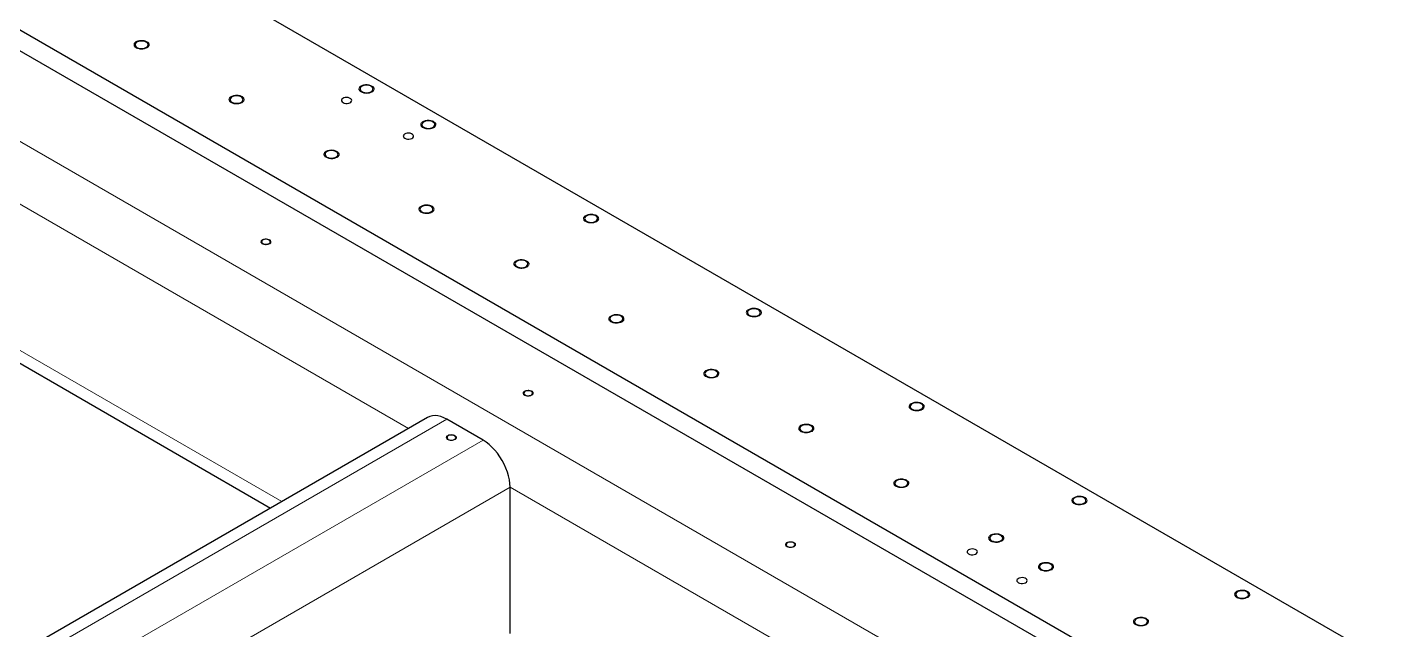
# Model space of a CAD drawing. Header units: millimetres. Extents: x 30 to 8380, y 30 to 5898.
# Drawn here: x 1466 to 2001, y 5041 to 5277 of the extents above; entities that cross this region are included whole.
import ezdxf

# ---------------------------------------------------------------- set-up
doc = ezdxf.new("R2010")
doc.units = ezdxf.units.MM
doc.header["$LTSCALE"] = 10

msp = doc.modelspace()

# ---------------------------------------------------------------- linework, layer by layer
at = {"color": 7, "linetype": 'Continuous', "lineweight": 25}
for p, q in [((2398.2003558, 4797.3803766), (785.9968947, 5728.085624)), ((732.9638861, 5697.4703198), (2345.1673472, 4766.7650724)), ((732.9638861, 5689.3049117), (2345.1673472, 4758.5996642)), ((1346.4867612, 5212.885934), (1561.3810349, 5088.8301105)), ((1622.7830009, 5124.276711), (1389.4377631, 4989.5693725)), ((1644.4245271, 5115.3700091), (1630.2823914, 5123.5340902)), ((1655.0311288, 5039.8409793), (1655.0311288, 5096.9988361))]:
    msp.add_line(p, q, dxfattribs=at)
at = {"color": 8, "linetype": 'Continuous', "lineweight": 18}
for p, q in [((695.1336733, 5675.6300758), (2314.4082022, 4740.8427878)), ((1347.439679, 5274.5676004), (1615.2811723, 5119.9459975)), ((1347.439679, 5217.4097436), (1565.7756522, 5091.3670691)), ((1396.9371536, 4988.8267518), (1630.2823914, 5123.5340902)), ((1411.0792893, 4980.6626707), (1644.4245271, 5115.3700091)), ((1426.0805084, 4964.8284563), (1655.0311288, 5096.9988361)), ((1655.0311288, 5096.9988361), (1922.8726221, 4942.3772332))]:
    msp.add_line(p, q, dxfattribs=at)
at = {"color": 7, "linetype": 'Continuous', "lineweight": 25, "flags": 128}
for points in [[(1509.1549998, 5268.9377019), (1509.708341, 5268.6954651), (1510.3543728, 5268.5483942), (1511.0451819, 5268.5073968), (1511.7295342, 5268.5755134), (1512.3566744, 5268.7476922), (1512.8800903, 5269.0111635), (1513.2609627, 5269.3463867), (1513.4710439, 5269.7285), (1513.4947532, 5270.1291637), (1513.3303321, 5270.5186624), (1512.9899751, 5270.8681088), (1512.4989249, 5271.1515861), (1511.8936004, 5271.34807), (1511.2188957, 5271.4429882), (1510.5248506, 5271.4293011), (1509.8629393, 5271.3080238), (1509.2822527, 5271.0881509), (1508.8258577, 5270.7859893), (1508.5276029, 5270.423949), (1508.4096087, 5270.0288809), (1508.480626, 5269.6300852), (1508.7353879, 5269.257139), (1509.1549998, 5268.9377019)], [(1546.2781058, 5247.506989), (1546.8314471, 5247.2647522), (1547.4774788, 5247.1176813), (1548.1682879, 5247.0766839), (1548.8526402, 5247.1448005), (1549.4797804, 5247.3169793), (1550.0031963, 5247.5804505), (1550.3840687, 5247.9156738), (1550.5941499, 5248.297787), (1550.6178592, 5248.6984507), (1550.4534381, 5249.0879495), (1550.1130811, 5249.4373959), (1549.6220309, 5249.7208731), (1549.0167064, 5249.917357), (1548.3420017, 5250.0122753), (1547.6479566, 5249.9985882), (1546.9860453, 5249.8773109), (1546.4053587, 5249.657438), (1545.9489637, 5249.3552764), (1545.650709, 5248.9932361), (1545.5327147, 5248.5981679), (1545.603732, 5248.1993723), (1545.8584939, 5247.8264261), (1546.2781058, 5247.506989)], [(1589.6944622, 5247.3845278), (1590.1741385, 5247.180158), (1590.7368525, 5247.0664888), (1591.3326047, 5247.0536202), (1591.9084598, 5247.1426956), (1592.4132506, 5247.3258004), (1592.8021241, 5247.5866647), (1593.0405274, 5247.9021098), (1593.1072772, 5248.2441069), (1592.9964424, 5248.582268), (1592.7178713, 5248.8865461), (1592.2963161, 5249.1299047), (1591.7692339, 5249.2907204), (1591.1834581, 5249.3547039), (1590.5910377, 5249.3161701), (1590.0446116, 5249.1785429), (1589.5927323, 5248.9540509), (1589.2755512, 5248.6626414), (1589.1212513, 5248.3302073), (1589.1435428, 5247.9862869), (1589.340445, 5247.661439), (1589.6944622, 5247.3845278)], [(1597.0837281, 5251.6502602), (1597.6370693, 5251.4080234), (1598.2831011, 5251.2609525), (1598.9739102, 5251.219955), (1599.6582624, 5251.2880717), (1600.2854026, 5251.4602505), (1600.8088186, 5251.7237217), (1601.1896909, 5252.058945), (1601.3997721, 5252.4410582), (1601.4234814, 5252.8417219), (1601.2590604, 5253.2312206), (1600.9187034, 5253.580667), (1600.4276531, 5253.8641443), (1599.8223286, 5254.0606282), (1599.1476239, 5254.1555465), (1598.4535789, 5254.1418594), (1597.7916676, 5254.0205821), (1597.210981, 5253.8007091), (1596.7545859, 5253.4985476), (1596.4563312, 5253.1365072), (1596.3383369, 5252.7414391), (1596.4093543, 5252.3426435), (1596.6641161, 5251.9696973), (1597.0837281, 5251.6502602)], [(1621.2314246, 5237.7100917), (1621.7847659, 5237.4678549), (1622.4307976, 5237.320784), (1623.1216068, 5237.2797865), (1623.805959, 5237.3479032), (1624.4330992, 5237.520082), (1624.9565151, 5237.7835532), (1625.3373875, 5238.1187764), (1625.5474687, 5238.5008897), (1625.571178, 5238.9015534), (1625.406757, 5239.2910521), (1625.0664, 5239.6404985), (1624.5753497, 5239.9239758), (1623.9700252, 5240.1204597), (1623.2953205, 5240.2153779), (1622.6012754, 5240.2016909), (1621.9393641, 5240.0804136), (1621.3586775, 5239.8605406), (1620.9022825, 5239.558379), (1620.6040278, 5239.1963387), (1620.4860335, 5238.8012706), (1620.5570508, 5238.402475), (1620.8118127, 5238.0295288), (1621.2314246, 5237.7100917)], [(1613.8421588, 5233.4443593), (1614.3218351, 5233.2399895), (1614.8845491, 5233.1263203), (1615.4803013, 5233.1134517), (1616.0561564, 5233.2025271), (1616.5609472, 5233.3856319), (1616.9498207, 5233.6464962), (1617.188224, 5233.9619413), (1617.2549737, 5234.3039383), (1617.144139, 5234.6420995), (1616.8655679, 5234.9463776), (1616.4440127, 5235.1897362), (1615.9169305, 5235.3505519), (1615.3311547, 5235.4145354), (1614.7387342, 5235.3760016), (1614.1923082, 5235.2383743), (1613.7404289, 5235.0138824), (1613.4232478, 5234.7224729), (1613.2689479, 5234.3900388), (1613.2912394, 5234.0461184), (1613.4881415, 5233.7212705), (1613.8421588, 5233.4443593)], [(1583.4012118, 5226.0762761), (1583.9545531, 5225.8340393), (1584.6005849, 5225.6869684), (1585.291394, 5225.6459709), (1585.9757462, 5225.7140876), (1586.6028864, 5225.8862664), (1587.1263023, 5226.1497376), (1587.5071747, 5226.4849609), (1587.7172559, 5226.8670741), (1587.7409652, 5227.2677378), (1587.5765442, 5227.6572365), (1587.2361872, 5228.0066829), (1586.7451369, 5228.2901602), (1586.1398124, 5228.4866441), (1585.4651077, 5228.5815624), (1584.7710626, 5228.5678753), (1584.1091513, 5228.446598), (1583.5284647, 5228.226725), (1583.0720697, 5227.9245635), (1582.773815, 5227.5625231), (1582.6558207, 5227.167455), (1582.726838, 5226.7686594), (1582.9815999, 5226.3957132), (1583.4012118, 5226.0762761)], [(1620.5243178, 5204.6455631), (1621.0776591, 5204.4033263), (1621.7236909, 5204.2562554), (1622.4145, 5204.215258), (1623.0988522, 5204.2833746), (1623.7259924, 5204.4555534), (1624.2494084, 5204.7190247), (1624.6302807, 5205.0542479), (1624.8403619, 5205.4363612), (1624.8640712, 5205.8370249), (1624.6996502, 5206.2265236), (1624.3592932, 5206.57597), (1623.8682429, 5206.8594473), (1623.2629184, 5207.0559312), (1622.5882137, 5207.1508494), (1621.8941687, 5207.1371623), (1621.2322574, 5207.015885), (1620.6515708, 5206.7960121), (1620.1951757, 5206.4938505), (1619.896921, 5206.1318102), (1619.7789267, 5205.736742), (1619.8499441, 5205.3379464), (1620.1047059, 5204.9650002), (1620.5243178, 5204.6455631)], [(1684.8710349, 5200.9717266), (1685.4243762, 5200.7294898), (1686.070408, 5200.5824189), (1686.7612171, 5200.5414215), (1687.4455693, 5200.6095381), (1688.0727095, 5200.7817169), (1688.5961254, 5201.0451882), (1688.9769978, 5201.3804114), (1689.187079, 5201.7625247), (1689.2107883, 5202.1631884), (1689.0463673, 5202.5526871), (1688.7060103, 5202.9021335), (1688.21496, 5203.1856108), (1687.6096355, 5203.3820947), (1686.9349308, 5203.4770129), (1686.2408857, 5203.4633258), (1685.5789744, 5203.3420485), (1684.9982878, 5203.1221756), (1684.5418928, 5202.820014), (1684.2436381, 5202.4579737), (1684.1256438, 5202.0629055), (1684.1966611, 5201.6641099), (1684.451423, 5201.2911637), (1684.8710349, 5200.9717266)], [(1558.3696318, 5192.2348328), (1558.8250791, 5192.0471086), (1559.3614358, 5191.9549271), (1559.9205794, 5191.9682777), (1560.4419179, 5192.0857135), (1560.8689562, 5192.2945087), (1561.1554182, 5192.572037), (1561.2702611, 5192.8882239), (1561.20104, 5193.2088056), (1560.9552561, 5193.4990422), (1560.5595439, 5193.727482), (1560.0567849, 5193.86937), (1559.5014609, 5193.9093305), (1558.9537498, 5193.8430331), (1558.4730046, 5193.6776621), (1558.1113216, 5193.4311381), (1557.9078947, 5193.1301758), (1557.8847683, 5192.8073891), (1558.0444486, 5192.497757), (1558.3696318, 5192.2348328)], [(1657.6474239, 5183.2148502), (1658.2007651, 5182.9726134), (1658.8467969, 5182.8255425), (1659.537606, 5182.7845451), (1660.2219583, 5182.8526617), (1660.8490984, 5183.0248405), (1661.3725144, 5183.2883117), (1661.7533867, 5183.623535), (1661.9634679, 5184.0056482), (1661.9871772, 5184.4063119), (1661.8227562, 5184.7958106), (1661.4823992, 5185.1452571), (1660.9913489, 5185.4287343), (1660.3860244, 5185.6252182), (1659.7113197, 5185.7201365), (1659.0172747, 5185.7064494), (1658.3553634, 5185.5851721), (1657.7746768, 5185.3652992), (1657.3182817, 5185.0631376), (1657.020027, 5184.7010973), (1656.9020327, 5184.3060291), (1656.9730501, 5183.9072335), (1657.227812, 5183.5342873), (1657.6474239, 5183.2148502)], [(1694.7705299, 5161.7841373), (1695.3238711, 5161.5419005), (1695.9699029, 5161.3948296), (1696.660712, 5161.3538321), (1697.3450643, 5161.4219488), (1697.9722044, 5161.5941276), (1698.4956204, 5161.8575988), (1698.8764927, 5162.192822), (1699.0865739, 5162.5749353), (1699.1102832, 5162.975599), (1698.9458622, 5163.3650977), (1698.6055052, 5163.7145441), (1698.114455, 5163.9980214), (1697.5091304, 5164.1945053), (1696.8344257, 5164.2894235), (1696.1403807, 5164.2757365), (1695.4784694, 5164.1544592), (1694.8977828, 5163.9345862), (1694.4413877, 5163.6324246), (1694.143133, 5163.2703843), (1694.0251388, 5162.8753162), (1694.0961561, 5162.4765206), (1694.350918, 5162.1035744), (1694.7705299, 5161.7841373)], [(1748.5106452, 5164.2333616), (1749.0639865, 5163.9911248), (1749.7100183, 5163.8440539), (1750.4008274, 5163.8030565), (1751.0851796, 5163.8711731), (1751.7123198, 5164.0433519), (1752.2357357, 5164.3068231), (1752.6166081, 5164.6420464), (1752.8266893, 5165.0241596), (1752.8503986, 5165.4248233), (1752.6859776, 5165.814322), (1752.3456206, 5166.1637685), (1751.8545703, 5166.4472457), (1751.2492458, 5166.6437296), (1750.5745411, 5166.7386479), (1749.8804961, 5166.7249608), (1749.2185848, 5166.6036835), (1748.6378982, 5166.3838106), (1748.1815031, 5166.081649), (1747.8832484, 5165.7196087), (1747.7652541, 5165.3245405), (1747.8362715, 5164.9257449), (1748.0910333, 5164.5527987), (1748.5106452, 5164.2333616)], [(1731.8936359, 5140.3534243), (1732.4469771, 5140.1111875), (1733.0930089, 5139.9641166), (1733.783818, 5139.9231192), (1734.4681703, 5139.9912358), (1735.0953104, 5140.1634146), (1735.6187264, 5140.4268859), (1735.9995987, 5140.7621091), (1736.2096799, 5141.1442224), (1736.2333892, 5141.5448861), (1736.0689682, 5141.9343848), (1735.7286112, 5142.2838312), (1735.237561, 5142.5673085), (1734.6322364, 5142.7637924), (1733.9575318, 5142.8587106), (1733.2634867, 5142.8450235), (1732.6015754, 5142.7237462), (1732.0208888, 5142.5038733), (1731.5644938, 5142.2017117), (1731.266239, 5141.8396714), (1731.1482448, 5141.4446032), (1731.2192621, 5141.0458076), (1731.474024, 5140.6728614), (1731.8936359, 5140.3534243)], [(1660.9001151, 5133.0452447), (1661.3555624, 5132.8575205), (1661.8919191, 5132.765339), (1662.4510627, 5132.7786896), (1662.9724012, 5132.8961254), (1663.3994395, 5133.1049206), (1663.6859014, 5133.3824489), (1663.8007444, 5133.6986357), (1663.7315233, 5134.0192175), (1663.4857394, 5134.3094541), (1663.0900272, 5134.5378939), (1662.5872682, 5134.6797819), (1662.0319441, 5134.7197424), (1661.484233, 5134.653445), (1661.0034879, 5134.488074), (1660.6418049, 5134.24155), (1660.4383779, 5133.9405877), (1660.4152516, 5133.617801), (1660.5749319, 5133.3081689), (1660.9001151, 5133.0452447)], [(1812.1502555, 5127.4949966), (1812.7035968, 5127.2527598), (1813.3496286, 5127.1056889), (1814.0404377, 5127.0646914), (1814.7247899, 5127.1328081), (1815.3519301, 5127.3049869), (1815.8753461, 5127.5684581), (1816.2562184, 5127.9036813), (1816.4662996, 5128.2857946), (1816.4900089, 5128.6864583), (1816.3255879, 5129.075957), (1815.9852309, 5129.4254034), (1815.4941806, 5129.7088807), (1814.8888561, 5129.9053646), (1814.2141514, 5130.0002829), (1813.5201064, 5129.9865958), (1812.8581951, 5129.8653185), (1812.2775085, 5129.6454455), (1811.8211134, 5129.343284), (1811.5228587, 5128.9812436), (1811.4048644, 5128.5861755), (1811.4758818, 5128.1873799), (1811.7306436, 5127.8144337), (1812.1502555, 5127.4949966)], [(1630.2823914, 5123.5340902), (1629.0948288, 5124.142642), (1627.9222005, 5124.5895137), (1626.779253, 5124.8690857), (1625.6803594, 5124.9778423), (1624.6393391, 5124.9144158), (1623.6692834, 5124.6796037), (1622.7830009, 5124.276711)], [(1769.0167419, 5118.9227114), (1769.5700831, 5118.6804746), (1770.2161149, 5118.5334037), (1770.906924, 5118.4924063), (1771.5912763, 5118.5605229), (1772.2184165, 5118.7327017), (1772.7418324, 5118.9961729), (1773.1227048, 5119.3313962), (1773.332786, 5119.7135094), (1773.3564952, 5120.1141731), (1773.1920742, 5120.5036718), (1772.8517172, 5120.8531183), (1772.360667, 5121.1365955), (1771.7553424, 5121.3330794), (1771.0806378, 5121.4279977), (1770.3865927, 5121.4143106), (1769.7246814, 5121.2930333), (1769.1439948, 5121.0731604), (1768.6875998, 5120.7709988), (1768.389345, 5120.4089585), (1768.2713508, 5120.0138903), (1768.3423681, 5119.6150947), (1768.59713, 5119.2421485), (1769.0167419, 5118.9227114)], [(1630.8480769, 5115.6965724), (1631.3035242, 5115.5088481), (1631.8398809, 5115.4166666), (1632.3990245, 5115.4300172), (1632.920363, 5115.5474531), (1633.3474013, 5115.7562482), (1633.6338632, 5116.0337765), (1633.7487062, 5116.3499634), (1633.6794851, 5116.6705451), (1633.4337012, 5116.9607817), (1633.037989, 5117.1892215), (1632.53523, 5117.3311095), (1631.9799059, 5117.37107), (1631.4321948, 5117.3047726), (1630.9514497, 5117.1394016), (1630.5897667, 5116.8928777), (1630.3863397, 5116.5919153), (1630.3632134, 5116.2691286), (1630.5228937, 5115.9594965), (1630.8480769, 5115.6965724)], [(1655.0311288, 5096.9988361), (1654.9644367, 5098.4086901), (1654.7651991, 5099.8778154), (1654.4359216, 5101.3877369), (1653.980745, 5102.9194664), (1653.4053934, 5104.4537417), (1652.7171022, 5105.9712682), (1651.9245271, 5107.4529623), (1651.0376351, 5108.8801906), (1650.0675794, 5110.2350051), (1649.0265591, 5111.5003682), (1647.9276655, 5112.6603671), (1646.784718, 5113.7004141), (1645.6120897, 5114.6074302), (1644.4245271, 5115.3700091)], [(1806.1398479, 5097.4919985), (1806.6931891, 5097.2497617), (1807.3392209, 5097.1026908), (1808.03003, 5097.0616933), (1808.7143823, 5097.12981), (1809.3415225, 5097.3019888), (1809.8649384, 5097.56546), (1810.2458108, 5097.9006832), (1810.455892, 5098.2827965), (1810.4796013, 5098.6834602), (1810.3151802, 5099.0729589), (1809.9748232, 5099.4224053), (1809.483773, 5099.7058826), (1808.8784485, 5099.9023665), (1808.2037438, 5099.9972847), (1807.5096987, 5099.9835977), (1806.8477874, 5099.8623204), (1806.2671008, 5099.6424474), (1805.8107058, 5099.3402858), (1805.512451, 5098.9782455), (1805.3944568, 5098.5831774), (1805.4654741, 5098.1843818), (1805.720236, 5097.8114356), (1806.1398479, 5097.4919985)], [(1875.7898659, 5090.7566315), (1876.3432071, 5090.5143947), (1876.9892389, 5090.3673238), (1877.680048, 5090.3263264), (1878.3644003, 5090.394443), (1878.9915404, 5090.5666218), (1879.5149564, 5090.8300931), (1879.8958287, 5091.1653163), (1880.1059099, 5091.5474296), (1880.1296192, 5091.9480933), (1879.9651982, 5092.337592), (1879.6248412, 5092.6870384), (1879.1337909, 5092.9705157), (1878.5284664, 5093.1669996), (1877.8537617, 5093.2619178), (1877.1597167, 5093.2482307), (1876.4978054, 5093.1269534), (1875.9171188, 5092.9070805), (1875.4607237, 5092.6049189), (1875.162469, 5092.2428786), (1875.0444747, 5091.8478104), (1875.1154921, 5091.4490148), (1875.3702539, 5091.0760686), (1875.7898659, 5090.7566315)], [(1843.2629539, 5076.0612855), (1843.8162952, 5075.8190487), (1844.4623269, 5075.6719778), (1845.153136, 5075.6309804), (1845.8374883, 5075.699097), (1846.4646285, 5075.8712758), (1846.9880444, 5076.1347471), (1847.3689168, 5076.4699703), (1847.578998, 5076.8520836), (1847.6027073, 5077.2527472), (1847.4382862, 5077.642246), (1847.0979292, 5077.9916924), (1846.606879, 5078.2751697), (1846.0015545, 5078.4716536), (1845.3268498, 5078.5665718), (1844.6328047, 5078.5528847), (1843.9708934, 5078.4316074), (1843.3902068, 5078.2117345), (1842.9338118, 5077.9095729), (1842.6355571, 5077.5475326), (1842.5175628, 5077.1524644), (1842.5885801, 5076.7536688), (1842.843342, 5076.3807226), (1843.2629539, 5076.0612855)], [(1763.4305983, 5073.8556566), (1763.8860457, 5073.6679324), (1764.4224024, 5073.5757509), (1764.9815459, 5073.5891015), (1765.5028844, 5073.7065373), (1765.9299228, 5073.9153325), (1766.2163847, 5074.1928608), (1766.3312276, 5074.5090476), (1766.2620066, 5074.8296294), (1766.0162227, 5075.119866), (1765.6205104, 5075.3483058), (1765.1177514, 5075.4901938), (1764.5624274, 5075.5301543), (1764.0147163, 5075.4638569), (1763.5339711, 5075.2984859), (1763.1722881, 5075.0519619), (1762.9688612, 5074.7509996), (1762.9457349, 5074.4282129), (1763.1054152, 5074.1185808), (1763.4305983, 5073.8556566)], [(1834.2826978, 5070.877094), (1834.7623741, 5070.6727242), (1835.3250881, 5070.559055), (1835.9208403, 5070.5461864), (1836.4966954, 5070.6352619), (1837.0014862, 5070.8183666), (1837.3903598, 5071.079231), (1837.628763, 5071.394676), (1837.6955128, 5071.7366731), (1837.584678, 5072.0748342), (1837.3061069, 5072.3791123), (1836.8845517, 5072.6224709), (1836.3574695, 5072.7832866), (1835.7716938, 5072.8472702), (1835.1792733, 5072.8087363), (1834.6328472, 5072.6711091), (1834.1809679, 5072.4466171), (1833.8637869, 5072.1552076), (1833.7094869, 5071.8227736), (1833.7317784, 5071.4788532), (1833.9286806, 5071.1540053), (1834.2826978, 5070.877094)], [(1862.7083904, 5064.835674), (1863.2617316, 5064.5934372), (1863.9077634, 5064.4463663), (1864.5985725, 5064.4053689), (1865.2829248, 5064.4734855), (1865.910065, 5064.6456643), (1866.4334809, 5064.9091355), (1866.8143533, 5065.2443588), (1867.0244345, 5065.626472), (1867.0481438, 5066.0271357), (1866.8837227, 5066.4166344), (1866.5433657, 5066.7660808), (1866.0523155, 5067.0495581), (1865.446991, 5067.246042), (1864.7722863, 5067.3409603), (1864.0782412, 5067.3272732), (1863.4163299, 5067.2059959), (1862.8356433, 5066.986123), (1862.3792483, 5066.6839614), (1862.0809935, 5066.3219211), (1861.9629993, 5065.9268529), (1862.0340166, 5065.5280573), (1862.2887785, 5065.1551111), (1862.7083904, 5064.835674)], [(1853.7281343, 5059.6514825), (1854.2078106, 5059.4471127), (1854.7705246, 5059.3334435), (1855.3662768, 5059.3205749), (1855.9421319, 5059.4096503), (1856.4469227, 5059.5927551), (1856.8357962, 5059.8536194), (1857.0741995, 5060.1690645), (1857.1409493, 5060.5110615), (1857.0301145, 5060.8492227), (1856.7515434, 5061.1535008), (1856.3299882, 5061.3968594), (1855.802906, 5061.5576751), (1855.2171302, 5061.6216586), (1854.6247098, 5061.5831248), (1854.0782837, 5061.4454975), (1853.6264044, 5061.2210056), (1853.3092233, 5060.9295961), (1853.1549234, 5060.597162), (1853.1772149, 5060.2532416), (1853.3741171, 5059.9283937), (1853.7281343, 5059.6514825)], [(1939.4294762, 5054.0182665), (1939.9828174, 5053.7760297), (1940.6288492, 5053.6289588), (1941.3196583, 5053.5879614), (1942.0040106, 5053.656078), (1942.6311507, 5053.8282568), (1943.1545667, 5054.091728), (1943.535439, 5054.4269513), (1943.7455202, 5054.8090645), (1943.7692295, 5055.2097282), (1943.6048085, 5055.5992269), (1943.2644515, 5055.9486734), (1942.7734012, 5056.2321506), (1942.1680767, 5056.4286345), (1941.493372, 5056.5235528), (1940.799327, 5056.5098657), (1940.1374157, 5056.3885884), (1939.5567291, 5056.1687155), (1939.100334, 5055.8665539), (1938.8020793, 5055.5045136), (1938.684085, 5055.1094454), (1938.7551024, 5054.7106498), (1939.0098643, 5054.3377036), (1939.4294762, 5054.0182665)], [(1899.8314964, 5043.4049611), (1900.3848377, 5043.1627243), (1901.0308694, 5043.0156534), (1901.7216785, 5042.9746559), (1902.4060308, 5043.0427726), (1903.033171, 5043.2149513), (1903.5565869, 5043.4784226), (1903.9374593, 5043.8136458), (1904.1475405, 5044.1957591), (1904.1712498, 5044.5964228), (1904.0068287, 5044.9859215), (1903.6664717, 5045.3353679), (1903.1754215, 5045.6188452), (1902.570097, 5045.8153291), (1901.8953923, 5045.9102473), (1901.2013472, 5045.8965603), (1900.5394359, 5045.775283), (1899.9587493, 5045.55541), (1899.5023543, 5045.2532484), (1899.2040996, 5044.8912081), (1899.0861053, 5044.49614), (1899.1571226, 5044.0973444), (1899.4118845, 5043.7243981), (1899.8314964, 5043.4049611)]]:
    msp.add_lwpolyline(points, dxfattribs=at)
at = {"color": 7, "linetype": 'Continuous', "lineweight": 18}
for points, knots in [([(1513.0794048, 5268.7540101), (1512.4852463, 5268.4879349), (1511.7950954, 5268.315525), (1511.0523544, 5268.2476137), (1510.3036924, 5268.288468), (1509.5961506, 5268.4355209), (1508.9741865, 5268.6795326), (1508.4768804, 5269.0051708), (1508.1354798, 5269.3919746), (1507.9714362, 5269.8156396), (1507.9950571, 5270.2495454), (1508.2048582, 5270.6664281), (1508.5876571, 5271.0400934), (1509.1194009, 5271.3470626), (1509.7666784, 5271.5680477), (1510.4888187, 5271.6891633), (1511.240447, 5271.7027994), (1511.9743359, 5271.608099), (1512.6443722, 5271.4110126), (1513.2084553, 5271.1239239), (1513.6311417, 5270.7648717), (1513.8858724, 5270.3564165), (1513.9566418, 5269.9242231), (1513.8390032, 5269.4954479), (1513.5403482, 5269.0970322), (1513.0794424, 5268.7540101), (1513.2441922, 5268.8640833), (1513.0794424, 5268.7540101)], [0, 0, 0, 0, 0.0399984823, 0.0799985455, 0.1199986088, 0.159998672, 0.1999987353, 0.2399987985, 0.2799988617, 0.319998925, 0.3599989882, 0.3999990514, 0.4399991147, 0.4799991779, 0.5199992412, 0.5599993044, 0.5999993676, 0.6399994309, 0.6799994941, 0.7199995573, 0.7599996206, 0.7999996838, 0.8399997471, 0.8799998103, 0.9199998735, 0.9599999368, 1, 1, 1, 1]), ([(1550.2023697, 5247.3232972), (1549.6083524, 5247.057222), (1548.9182014, 5246.8848121), (1548.1754604, 5246.8169008), (1547.4267984, 5246.8577551), (1546.7192566, 5247.004808), (1546.0972925, 5247.2488196), (1545.5999864, 5247.5744579), (1545.2585858, 5247.9612616), (1545.0945422, 5248.3849266), (1545.1181631, 5248.8188324), (1545.3279642, 5249.2357151), (1545.7107631, 5249.6093805), (1546.242507, 5249.9163497), (1546.8897844, 5250.1373348), (1547.6119247, 5250.2584504), (1548.3635531, 5250.2720864), (1549.0974419, 5250.1773861), (1549.7674782, 5249.9802997), (1550.3315613, 5249.693211), (1550.7542477, 5249.3341588), (1551.0089784, 5248.9257036), (1551.0797478, 5248.4935102), (1550.9621092, 5248.0647349), (1550.6634542, 5247.6663193), (1550.2025485, 5247.3232972), (1550.3672982, 5247.4333703), (1550.2025485, 5247.3232972)], [0, 0, 0, 0, 0.0399927873, 0.0799930879, 0.1199933884, 0.1599936889, 0.1999939894, 0.23999429, 0.2799945905, 0.319994891, 0.3599951916, 0.3999954921, 0.4399957926, 0.4799960931, 0.5199963937, 0.5599966942, 0.5999969947, 0.6399972953, 0.6799975958, 0.7199978963, 0.7599981968, 0.7999984974, 0.8399987979, 0.8799990984, 0.9199993989, 0.9599996995, 1, 1, 1, 1]), ([(1601.0069847, 5251.4665683), (1600.4139746, 5251.2004931), (1599.7238237, 5251.0280833), (1598.9810826, 5250.9601719), (1598.2324206, 5251.0010263), (1597.5248788, 5251.1480792), (1596.9029147, 5251.3920908), (1596.4056086, 5251.717729), (1596.064208, 5252.1045328), (1595.9001644, 5252.5281978), (1595.9237853, 5252.9621036), (1596.1335865, 5253.3789863), (1596.5163853, 5253.7526516), (1597.0481292, 5254.0596209), (1597.6954067, 5254.2806059), (1598.4175469, 5254.4017215), (1599.1691753, 5254.4153576), (1599.9030641, 5254.3206572), (1600.5731005, 5254.1235709), (1601.1371836, 5253.8364822), (1601.5598699, 5253.4774299), (1601.8146006, 5253.0689748), (1601.88537, 5252.6367814), (1601.7677314, 5252.2080061), (1601.4690764, 5251.8095905), (1601.0081707, 5251.4665683), (1601.1729204, 5251.5766415), (1601.0081707, 5251.4665683)], [0, 0, 0, 0, 0.0399521634, 0.0799541566, 0.1199561498, 0.159958143, 0.1999601361, 0.2399621293, 0.2799641225, 0.3199661157, 0.3599681089, 0.3999701021, 0.4399720953, 0.4799740885, 0.5199760817, 0.5599780749, 0.5999800681, 0.6399820613, 0.6799840545, 0.7199860477, 0.7599880408, 0.799990034, 0.8399920272, 0.8799940204, 0.9199960136, 0.9599980068, 1, 1, 1, 1]), ([(1625.1552105, 5237.5263998), (1624.5616712, 5237.2603246), (1623.8715202, 5237.0879148), (1623.1287792, 5237.0200034), (1622.3801172, 5237.0608577), (1621.6725754, 5237.2079107), (1621.0506113, 5237.4519223), (1620.5533052, 5237.7775605), (1620.2119046, 5238.1643643), (1620.047861, 5238.5880293), (1620.0714819, 5239.0219351), (1620.281283, 5239.4388178), (1620.6640819, 5239.8124831), (1621.1958258, 5240.1194523), (1621.8431032, 5240.3404374), (1622.5652435, 5240.461553), (1623.3168719, 5240.4751891), (1624.0507607, 5240.3804887), (1624.7207971, 5240.1834024), (1625.2848801, 5239.8963136), (1625.7075665, 5239.5372614), (1625.9622972, 5239.1288062), (1626.0330666, 5238.6966129), (1625.915428, 5238.2678376), (1625.616773, 5237.8694219), (1625.1558673, 5237.5263998), (1625.320617, 5237.636473), (1625.1558673, 5237.5263998)], [0, 0, 0, 0, 0.0399735052, 0.0799746092, 0.1199757131, 0.1599768171, 0.199977921, 0.239979025, 0.2799801289, 0.3199812329, 0.3599823368, 0.3999834408, 0.4399845447, 0.4799856487, 0.5199867526, 0.5599878566, 0.5999889605, 0.6399900645, 0.6799911684, 0.7199922724, 0.7599933763, 0.7999944803, 0.8399955842, 0.8799966882, 0.9199977921, 0.9599988961, 1, 1, 1, 1]), ([(1587.3253345, 5225.8925842), (1586.7314584, 5225.626509), (1586.0413074, 5225.4540992), (1585.2985664, 5225.3861878), (1584.5499044, 5225.4270421), (1583.8423626, 5225.5740951), (1583.2203985, 5225.8181067), (1582.7230924, 5226.1437449), (1582.3816918, 5226.5305487), (1582.2176482, 5226.9542137), (1582.2412691, 5227.3881195), (1582.4510703, 5227.8050022), (1582.8338691, 5228.1786675), (1583.365613, 5228.4856368), (1584.0128905, 5228.7066218), (1584.7350307, 5228.8277374), (1585.4866591, 5228.8413735), (1586.2205479, 5228.7466731), (1586.8905843, 5228.5495868), (1587.4546673, 5228.2624981), (1587.8773537, 5227.9034458), (1588.1320844, 5227.4949907), (1588.2028538, 5227.0627973), (1588.0852152, 5226.634022), (1587.7865602, 5226.2356064), (1587.3256545, 5225.8925842), (1587.4904042, 5226.0026574), (1587.3256545, 5225.8925842)], [0, 0, 0, 0, 0.0399870928, 0.0799876306, 0.1199881684, 0.1599887062, 0.199989244, 0.2399897818, 0.2799903196, 0.3199908574, 0.3599913952, 0.399991933, 0.4399924708, 0.4799930086, 0.5199935464, 0.5599940842, 0.599994622, 0.6399951598, 0.6799956976, 0.7199962354, 0.7599967732, 0.799997311, 0.8399978488, 0.8799983866, 0.9199989244, 0.9599994622, 1, 1, 1, 1]), ([(1624.4482994, 5204.4618713), (1623.8545644, 5204.1957961), (1623.1644135, 5204.0233862), (1622.4216724, 5203.9554749), (1621.6730104, 5203.9963292), (1620.9654686, 5204.1433821), (1620.3435045, 5204.3873938), (1619.8461984, 5204.713032), (1619.5047978, 5205.0998358), (1619.3407542, 5205.5235008), (1619.3643751, 5205.9574066), (1619.5741763, 5206.3742893), (1619.9569751, 5206.7479546), (1620.488719, 5207.0549238), (1621.1359965, 5207.2759089), (1621.8581367, 5207.3970245), (1622.6097651, 5207.4106605), (1623.3436539, 5207.3159602), (1624.0136903, 5207.1188738), (1624.5777733, 5206.8317851), (1625.0004597, 5206.4727329), (1625.2551904, 5206.0642777), (1625.3259598, 5205.6320843), (1625.2083212, 5205.2033091), (1624.9096662, 5204.8048934), (1624.4487605, 5204.4618713), (1624.6135102, 5204.5719445), (1624.4487605, 5204.4618713)], [0, 0, 0, 0, 0.0399813987, 0.0799821738, 0.1199829488, 0.1599837239, 0.1999844989, 0.239985274, 0.279986049, 0.3199868241, 0.3599875992, 0.3999883742, 0.4399891493, 0.4799899243, 0.5199906994, 0.5599914744, 0.5999922495, 0.6399930245, 0.6799937996, 0.7199945746, 0.7599953497, 0.7999961247, 0.8399968998, 0.8799976748, 0.9199984499, 0.9599992249, 1, 1, 1, 1]), ([(1688.7950897, 5200.7880348), (1688.2012815, 5200.5219596), (1687.5111305, 5200.3495497), (1686.7683895, 5200.2816384), (1686.0197275, 5200.3224927), (1685.3121857, 5200.4695456), (1684.6902216, 5200.7135573), (1684.1929155, 5201.0391955), (1683.8515149, 5201.4259993), (1683.6874713, 5201.8496643), (1683.7110922, 5202.2835701), (1683.9208934, 5202.7004528), (1684.3036922, 5203.0741181), (1684.8354361, 5203.3810873), (1685.4827136, 5203.6020724), (1686.2048538, 5203.723188), (1686.9564822, 5203.736824), (1687.690371, 5203.6421237), (1688.3604074, 5203.4450373), (1688.9244904, 5203.1579486), (1689.3471768, 5202.7988964), (1689.6019075, 5202.3904412), (1689.6726769, 5201.9582478), (1689.5550383, 5201.5294726), (1689.2563833, 5201.1310569), (1688.7954776, 5200.7880348), (1688.9602273, 5200.898108), (1688.7954776, 5200.7880348)], [0, 0, 0, 0, 0.0399843526, 0.0799850046, 0.1199856565, 0.1599863085, 0.1999869605, 0.2399876125, 0.2799882644, 0.3199889164, 0.3599895684, 0.3999902204, 0.4399908723, 0.4799915243, 0.5199921763, 0.5599928283, 0.5999934802, 0.6399941322, 0.6799947842, 0.7199954362, 0.7599960881, 0.7999967401, 0.8399973921, 0.8799980441, 0.919998696, 0.959999348, 1, 1, 1, 1]), ([(1560.9848499, 5192.1123716), (1560.5062506, 5191.9080018), (1559.9435365, 5191.7943326), (1559.3477844, 5191.781464), (1558.7719293, 5191.8705395), (1558.2671385, 5192.0536442), (1557.8782649, 5192.3145086), (1557.6398617, 5192.6299536), (1557.5731119, 5192.9719507), (1557.6839466, 5193.3101118), (1557.9625177, 5193.6143899), (1558.3840729, 5193.8577486), (1558.9111552, 5194.0185642), (1559.4969309, 5194.0825478), (1560.0893514, 5194.044014), (1560.6357775, 5193.9063867), (1561.0876568, 5193.6818947), (1561.4048378, 5193.3904852), (1561.5591377, 5193.0580512), (1561.5368463, 5192.7141308), (1561.3399441, 5192.3892829), (1560.9859269, 5192.1123716), (1561.1146911, 5192.2008761), (1560.9859269, 5192.1123716)], [0, 0, 0, 0, 0.0475531529, 0.0951754952, 0.1427978376, 0.1904201799, 0.2380425223, 0.2856648647, 0.333287207, 0.3809095494, 0.4285318917, 0.4761542341, 0.5237765764, 0.5713989188, 0.6190212611, 0.6666436035, 0.7142659459, 0.7618882882, 0.8095106306, 0.8571329729, 0.9047553153, 0.9523776576, 1, 1, 1, 1]), ([(1661.5712643, 5183.0311584), (1660.9776704, 5182.7650832), (1660.2875195, 5182.5926733), (1659.5447784, 5182.524762), (1658.7961164, 5182.5656163), (1658.0885747, 5182.7126692), (1657.4666106, 5182.9566808), (1656.9693044, 5183.2823191), (1656.6279038, 5183.6691228), (1656.4638603, 5184.0927878), (1656.4874811, 5184.5266936), (1656.6972823, 5184.9435763), (1657.0800811, 5185.3172417), (1657.611825, 5185.6242109), (1658.2591025, 5185.8451959), (1658.9812428, 5185.9663116), (1659.7328711, 5185.9799476), (1660.4667599, 5185.8852473), (1661.1367963, 5185.6881609), (1661.7008794, 5185.4010722), (1662.1235657, 5185.04202), (1662.3782964, 5184.6335648), (1662.4490658, 5184.2013714), (1662.3314272, 5183.7725961), (1662.0327722, 5183.3741805), (1661.5718665, 5183.0311584), (1661.7366162, 5183.1412315), (1661.5718665, 5183.0311584)], [0, 0, 0, 0, 0.0399757051, 0.0799767174, 0.1199777297, 0.1599787419, 0.1999797542, 0.2399807665, 0.2799817788, 0.3199827911, 0.3599838034, 0.3999848157, 0.439985828, 0.4799868403, 0.5199878525, 0.5599888648, 0.5999898771, 0.6399908894, 0.6799919017, 0.719992914, 0.7599939263, 0.7999949386, 0.8399959508, 0.8799969631, 0.9199979754, 0.9599989877, 1, 1, 1, 1]), ([(1698.6942291, 5161.6004454), (1698.1007764, 5161.3343702), (1697.4106255, 5161.1619604), (1696.6678844, 5161.094049), (1695.9192224, 5161.1349033), (1695.2116807, 5161.2819563), (1694.5897166, 5161.5259679), (1694.0924104, 5161.8516061), (1693.7510099, 5162.2384099), (1693.5869663, 5162.6620749), (1693.6105871, 5163.0959807), (1693.8203883, 5163.5128634), (1694.2031871, 5163.8865287), (1694.734931, 5164.1934979), (1695.3822085, 5164.414483), (1696.1043488, 5164.5355986), (1696.8559771, 5164.5492347), (1697.5898659, 5164.4545343), (1698.2599023, 5164.257448), (1698.8239854, 5163.9703592), (1699.2466717, 5163.611307), (1699.5014024, 5163.2028518), (1699.5721718, 5162.7706585), (1699.4545332, 5162.3418832), (1699.1558782, 5161.9434675), (1698.6949725, 5161.6004454), (1698.8597222, 5161.7105186), (1698.6949725, 5161.6004454)], [0, 0, 0, 0, 0.0399700119, 0.0799712614, 0.1199725109, 0.1599737604, 0.1999750099, 0.2399762594, 0.2799775089, 0.3199787584, 0.3599800079, 0.3999812574, 0.4399825069, 0.4799837564, 0.5199850059, 0.5599862554, 0.599987505, 0.6399887545, 0.679990004, 0.7199912535, 0.759992503, 0.7999937525, 0.839995002, 0.8799962515, 0.919997501, 0.9599987505, 1, 1, 1, 1]), ([(1752.4349689, 5164.0496698), (1751.8408918, 5163.7835946), (1751.1507409, 5163.6111847), (1750.4079998, 5163.5432734), (1749.6593378, 5163.5841277), (1748.951796, 5163.7311806), (1748.3298319, 5163.9751922), (1747.8325258, 5164.3008305), (1747.4911252, 5164.6876342), (1747.3270816, 5165.1112992), (1747.3507025, 5165.545205), (1747.5605037, 5165.9620877), (1747.9433025, 5166.3357531), (1748.4750464, 5166.6427223), (1749.1223239, 5166.8637073), (1749.8444641, 5166.984823), (1750.5960925, 5166.998459), (1751.3299813, 5166.9037587), (1752.0000177, 5166.7066723), (1752.5641007, 5166.4195836), (1752.9867871, 5166.0605314), (1753.2415178, 5165.6520762), (1753.3122872, 5165.2198828), (1753.1946486, 5164.7911075), (1752.8959936, 5164.3926919), (1752.4350879, 5164.0496698), (1752.5998376, 5164.1597429), (1752.4350879, 5164.0496698)], [0, 0, 0, 0, 0.0399952016, 0.0799954015, 0.1199956014, 0.1599958014, 0.1999960013, 0.2399962012, 0.2799964012, 0.3199966011, 0.359996801, 0.399997001, 0.4399972009, 0.4799974008, 0.5199976008, 0.5599978007, 0.5999980006, 0.6399982006, 0.6799984005, 0.7199986005, 0.7599988004, 0.7999990003, 0.8399992003, 0.8799994002, 0.9199996001, 0.9599998001, 1, 1, 1, 1]), ([(1735.817194, 5140.1697325), (1735.2238824, 5139.9036573), (1734.5337315, 5139.7312474), (1733.7909905, 5139.6633361), (1733.0423285, 5139.7041904), (1732.3347867, 5139.8512433), (1731.7128226, 5140.095255), (1731.2155165, 5140.4208932), (1730.8741159, 5140.807697), (1730.7100723, 5141.231362), (1730.7336932, 5141.6652678), (1730.9434943, 5142.0821505), (1731.3262931, 5142.4558158), (1731.858037, 5142.762785), (1732.5053145, 5142.9837701), (1733.2274548, 5143.1048857), (1733.9790831, 5143.1185217), (1734.7129719, 5143.0238214), (1735.3830083, 5142.826735), (1735.9470914, 5142.5396463), (1736.3697777, 5142.1805941), (1736.6245085, 5141.7721389), (1736.6952779, 5141.3399455), (1736.5776392, 5140.9111703), (1736.2789843, 5140.5127546), (1735.8180785, 5140.1697325), (1735.9828283, 5140.2798057), (1735.8180785, 5140.1697325)], [0, 0, 0, 0, 0.0399643191, 0.0799658058, 0.1199672925, 0.1599687792, 0.1999702659, 0.2399717526, 0.2799732393, 0.319974726, 0.3599762127, 0.3999776995, 0.4399791862, 0.4799806729, 0.5199821596, 0.5599836463, 0.599985133, 0.6399866197, 0.6799881064, 0.7199895931, 0.7599910798, 0.7999925665, 0.8399940532, 0.8799955399, 0.9199970266, 0.9599985133, 1, 1, 1, 1]), ([(1663.5155678, 5132.9227835), (1663.0367338, 5132.7184137), (1662.4740198, 5132.6047445), (1661.8782676, 5132.5918759), (1661.3024125, 5132.6809514), (1660.7976218, 5132.8640561), (1660.4087482, 5133.1249205), (1660.1703449, 5133.4403655), (1660.1035952, 5133.7823626), (1660.2144299, 5134.1205237), (1660.493001, 5134.4248018), (1660.9145562, 5134.6681604), (1661.4416385, 5134.8289761), (1662.0274142, 5134.8929597), (1662.6198347, 5134.8544258), (1663.1662607, 5134.7167986), (1663.61814, 5134.4923066), (1663.9353211, 5134.2008971), (1664.089621, 5133.8684631), (1664.0673295, 5133.5245426), (1663.8704274, 5133.1996947), (1663.5164101, 5132.9227835), (1663.6451744, 5133.011288), (1663.5164101, 5132.9227835)], [0, 0, 0, 0, 0.0475675023, 0.0951891272, 0.142810752, 0.1904323769, 0.2380540018, 0.2856756267, 0.3332972516, 0.3809188765, 0.4285405014, 0.4761621263, 0.5237837511, 0.571405376, 0.6190270009, 0.6666486258, 0.7142702507, 0.7618918756, 0.8095135005, 0.8571351253, 0.9047567502, 0.9523783751, 1, 1, 1, 1]), ([(1816.0736561, 5127.3113047), (1815.4805021, 5127.0452295), (1814.7903512, 5126.8728197), (1814.0476101, 5126.8049083), (1813.2989481, 5126.8457626), (1812.5914063, 5126.9928156), (1811.9694422, 5127.2368272), (1811.4721361, 5127.5624654), (1811.1307355, 5127.9492692), (1810.9666919, 5128.3729342), (1810.9903128, 5128.80684), (1811.200114, 5129.2237227), (1811.5829128, 5129.597388), (1812.1146567, 5129.9043572), (1812.7619342, 5130.1253423), (1813.4840744, 5130.2464579), (1814.2357028, 5130.260094), (1814.9695916, 5130.1653936), (1815.639628, 5129.9683073), (1816.203711, 5129.6812186), (1816.6263974, 5129.3221663), (1816.8811281, 5128.9137111), (1816.9518975, 5128.4815178), (1816.8342589, 5128.0527425), (1816.5356039, 5127.6543268), (1816.0746982, 5127.3113047), (1816.2394479, 5127.4213779), (1816.0746982, 5127.3113047)], [0, 0, 0, 0, 0.0399579649, 0.0799597164, 0.1199614678, 0.1599632193, 0.1999649707, 0.2399667222, 0.2799684737, 0.3199702251, 0.3599719766, 0.3999737281, 0.4399754795, 0.479977231, 0.5199789824, 0.5599807339, 0.5999824854, 0.6399842368, 0.6799859883, 0.7199877398, 0.7599894912, 0.7999912427, 0.8399929941, 0.8799947456, 0.9199964971, 0.9599982485, 1, 1, 1, 1]), ([(1772.9401588, 5118.7390196), (1772.3469884, 5118.4729443), (1771.6568375, 5118.3005345), (1770.9140965, 5118.2326232), (1770.1654345, 5118.2734775), (1769.4578927, 5118.4205304), (1768.8359286, 5118.664542), (1768.3386225, 5118.9901803), (1767.9972219, 5119.376984), (1767.8331783, 5119.800649), (1767.8567992, 5120.2345548), (1768.0666003, 5120.6514375), (1768.4493992, 5121.0251029), (1768.981143, 5121.3320721), (1769.6284205, 5121.5530571), (1770.3505608, 5121.6741728), (1771.1021891, 5121.6878088), (1771.8360779, 5121.5931085), (1772.5061143, 5121.3960221), (1773.0701974, 5121.1089334), (1773.4928838, 5120.7498811), (1773.7476145, 5120.341426), (1773.8183839, 5119.9092326), (1773.7007452, 5119.4804573), (1773.4020903, 5119.0820417), (1772.9411845, 5118.7390196), (1773.1059343, 5118.8490927), (1772.9411845, 5118.7390196)], [0, 0, 0, 0, 0.0399586268, 0.0799603507, 0.1199620746, 0.1599637985, 0.1999655223, 0.2399672462, 0.2799689701, 0.319970694, 0.3599724179, 0.3999741418, 0.4399758656, 0.4799775895, 0.5199793134, 0.5599810373, 0.5999827612, 0.6399844851, 0.6799862089, 0.7199879328, 0.7599896567, 0.7999913806, 0.8399931045, 0.8799948284, 0.9199965522, 0.9599982761, 1, 1, 1, 1]), ([(1633.464098, 5115.5741111), (1632.9846956, 5115.3697413), (1632.4219816, 5115.2560721), (1631.8262294, 5115.2432036), (1631.2503743, 5115.332279), (1630.7455836, 5115.5153837), (1630.35671, 5115.7762481), (1630.1183067, 5116.0916931), (1630.051557, 5116.4336902), (1630.1623917, 5116.7718513), (1630.4409628, 5117.0761294), (1630.862518, 5117.3194881), (1631.3896003, 5117.4803037), (1631.975376, 5117.5442873), (1632.5677965, 5117.5057535), (1633.1142225, 5117.3681262), (1633.5661018, 5117.1436343), (1633.8832829, 5116.8522248), (1634.0375828, 5116.5197907), (1634.0152913, 5116.1758703), (1633.8183892, 5115.8510224), (1633.4643719, 5115.5741111), (1633.5931362, 5115.6626156), (1633.4643719, 5115.5741111)], [0, 0, 0, 0, 0.0476022804, 0.0952221663, 0.1428420523, 0.1904619383, 0.2380818243, 0.2857017103, 0.3333215963, 0.3809414822, 0.4285613682, 0.4761812542, 0.5238011402, 0.5714210262, 0.6190409121, 0.6666607981, 0.7142806841, 0.7619005701, 0.8095204561, 0.8571403421, 0.904760228, 0.952380114, 1, 1, 1, 1]), ([(1810.0631237, 5097.3083066), (1809.4700944, 5097.0422314), (1808.7799435, 5096.8698216), (1808.0372025, 5096.8019102), (1807.2885405, 5096.8427645), (1806.5809987, 5096.9898174), (1805.9590346, 5097.2338291), (1805.4617285, 5097.5594673), (1805.1203279, 5097.9462711), (1804.9562843, 5098.3699361), (1804.9799052, 5098.8038419), (1805.1897063, 5099.2207246), (1805.5725052, 5099.5943899), (1806.104249, 5099.9013591), (1806.7515265, 5100.1223442), (1807.4736668, 5100.2434598), (1808.2252951, 5100.2570959), (1808.959184, 5100.1623955), (1809.6292203, 5099.9653092), (1810.1933034, 5099.6782204), (1810.6159898, 5099.3191682), (1810.8707205, 5098.910713), (1810.9414899, 5098.4785197), (1810.8238513, 5098.0497444), (1810.5251963, 5097.6513287), (1810.0642905, 5097.3083066), (1810.2290403, 5097.4183798), (1810.0642905, 5097.3083066)], [0, 0, 0, 0, 0.0399529349, 0.079954896, 0.119956857, 0.1599588181, 0.1999607791, 0.2399627402, 0.2799647012, 0.3199666622, 0.3599686233, 0.3999705843, 0.4399725454, 0.4799745064, 0.5199764675, 0.5599784285, 0.5999803896, 0.6399823506, 0.6799843116, 0.7199862727, 0.7599882337, 0.7999901948, 0.8399921558, 0.8799941169, 0.9199960779, 0.959998039, 1, 1, 1, 1]), ([(1879.7135353, 5090.5729397), (1879.1201124, 5090.3068645), (1878.4299615, 5090.1344546), (1877.6872204, 5090.0665433), (1876.9385584, 5090.1073976), (1876.2310166, 5090.2544505), (1875.6090526, 5090.4984622), (1875.1117464, 5090.8241004), (1874.7703458, 5091.2109042), (1874.6063023, 5091.6345692), (1874.6299231, 5092.068475), (1874.8397243, 5092.4853577), (1875.2225231, 5092.859023), (1875.754267, 5093.1659922), (1876.4015445, 5093.3869773), (1877.1236848, 5093.5080929), (1877.8753131, 5093.5217289), (1878.6092019, 5093.4270286), (1879.2792383, 5093.2299422), (1879.8433214, 5092.9428535), (1880.2660077, 5092.5838013), (1880.5207384, 5092.1753461), (1880.5915078, 5091.7431527), (1880.4738692, 5091.3143775), (1880.1752142, 5090.9159618), (1879.7143085, 5090.5729397), (1879.8790582, 5090.6830129), (1879.7143085, 5090.5729397)], [0, 0, 0, 0, 0.03996881, 0.0799701095, 0.1199714091, 0.1599727087, 0.1999740083, 0.2399753079, 0.2799766075, 0.3199779071, 0.3599792066, 0.3999805062, 0.4399818058, 0.4799831054, 0.519984405, 0.5599857046, 0.5999870042, 0.6399883037, 0.6799896033, 0.7199909029, 0.7599922025, 0.7999935021, 0.8399948017, 0.8799961012, 0.9199974008, 0.9599987004, 1, 1, 1, 1]), ([(1847.1872807, 5075.8775937), (1846.5932005, 5075.6115185), (1845.9030495, 5075.4391086), (1845.1603085, 5075.3711973), (1844.4116465, 5075.4120516), (1843.7041047, 5075.5591045), (1843.0821406, 5075.8031162), (1842.5848345, 5076.1287544), (1842.2434339, 5076.5155581), (1842.0793903, 5076.9392231), (1842.1030112, 5077.3731289), (1842.3128123, 5077.7900117), (1842.6956112, 5078.163677), (1843.2273551, 5078.4706462), (1843.8746325, 5078.6916313), (1844.5967728, 5078.8127469), (1845.3484012, 5078.8263829), (1846.08229, 5078.7316826), (1846.7523263, 5078.5345962), (1847.3164094, 5078.2475075), (1847.7390958, 5077.8884553), (1847.9938265, 5077.4800001), (1848.0645959, 5077.0478067), (1847.9469573, 5076.6190315), (1847.6483023, 5076.2206158), (1847.1873966, 5075.8775937), (1847.3521463, 5075.9876669), (1847.1873966, 5075.8775937)], [0, 0, 0, 0, 0.0399953237, 0.0799955185, 0.1199957134, 0.1599959082, 0.1999961031, 0.2399962979, 0.2799964928, 0.3199966876, 0.3599968825, 0.3999970773, 0.4399972722, 0.479997467, 0.5199976618, 0.5599978567, 0.5999980515, 0.6399982464, 0.6799984412, 0.7199986361, 0.7599988309, 0.7999990258, 0.8399992206, 0.8799994155, 0.9199996103, 0.9599998052, 1, 1, 1, 1]), ([(1766.0462856, 5073.7331954), (1765.5672171, 5073.5288256), (1765.0045031, 5073.4151564), (1764.4087509, 5073.4022878), (1763.8328958, 5073.4913633), (1763.328105, 5073.674468), (1762.9392315, 5073.9353324), (1762.7008282, 5074.2507774), (1762.6340784, 5074.5927745), (1762.7449132, 5074.9309356), (1763.0234843, 5075.2352137), (1763.4450395, 5075.4785723), (1763.9721217, 5075.639388), (1764.5578975, 5075.7033716), (1765.1503179, 5075.6648377), (1765.696744, 5075.5272105), (1766.1486233, 5075.3027185), (1766.4658044, 5075.011309), (1766.6201043, 5074.6788749), (1766.5978128, 5074.3349545), (1766.4009106, 5074.0101066), (1766.0468934, 5073.7331954), (1766.1756577, 5073.8216999), (1766.0468934, 5073.7331954)], [0, 0, 0, 0, 0.0475818537, 0.095202761, 0.1428236684, 0.1904445757, 0.238065483, 0.2856863903, 0.3333072976, 0.3809282049, 0.4285491122, 0.4761700196, 0.5237909269, 0.5714118342, 0.6190327415, 0.6666536488, 0.7142745561, 0.7618954634, 0.8095163707, 0.8571372781, 0.9047581854, 0.9523790927, 1, 1, 1, 1]), ([(1866.6327, 5064.6519822), (1866.0386369, 5064.3859069), (1865.348486, 5064.2134971), (1864.605745, 5064.1455858), (1863.857083, 5064.1864401), (1863.1495412, 5064.333493), (1862.5275771, 5064.5775046), (1862.030271, 5064.9031428), (1861.6888704, 5065.2899466), (1861.5248268, 5065.7136116), (1861.5484477, 5066.1475174), (1861.7582488, 5066.5644001), (1862.1410477, 5066.9380655), (1862.6727915, 5067.2450347), (1863.320069, 5067.4660197), (1864.0422093, 5067.5871354), (1864.7938376, 5067.6007714), (1865.5277265, 5067.506071), (1866.1977628, 5067.3089847), (1866.7618459, 5067.021896), (1867.1845323, 5066.6628437), (1867.439263, 5066.2543886), (1867.5100324, 5065.8221952), (1867.3923938, 5065.3934199), (1867.0937388, 5064.9950043), (1866.632833, 5064.6519822), (1866.7975828, 5064.7620553), (1866.632833, 5064.6519822)], [0, 0, 0, 0, 0.0399946309, 0.0799948546, 0.1199950783, 0.1599953021, 0.1999955258, 0.2399957495, 0.2799959732, 0.3199961969, 0.3599964206, 0.3999966443, 0.439996868, 0.4799970917, 0.5199973155, 0.5599975392, 0.5999977629, 0.6399979866, 0.6799982103, 0.719998434, 0.7599986577, 0.7999988814, 0.8399991052, 0.8799993289, 0.9199995526, 0.9599997763, 1, 1, 1, 1]), ([(1943.3534145, 5053.8345747), (1942.7597227, 5053.5684995), (1942.0695718, 5053.3960896), (1941.3268307, 5053.3281783), (1940.5781687, 5053.3690326), (1939.870627, 5053.5160855), (1939.2486629, 5053.7600971), (1938.7513567, 5054.0857354), (1938.4099561, 5054.4725391), (1938.2459126, 5054.8962041), (1938.2695334, 5055.3301099), (1938.4793346, 5055.7469926), (1938.8621334, 5056.120658), (1939.3938773, 5056.4276272), (1940.0411548, 5056.6486123), (1940.7632951, 5056.7697279), (1941.5149234, 5056.7833639), (1942.2488122, 5056.6886636), (1942.9188486, 5056.4915772), (1943.4829317, 5056.2044885), (1943.905618, 5055.8454363), (1944.1603487, 5055.4369811), (1944.2311181, 5055.0047877), (1944.1134795, 5054.5760124), (1943.8148245, 5054.1775968), (1943.3539188, 5053.8345747), (1943.5186685, 5053.9446478), (1943.3539188, 5053.8345747)], [0, 0, 0, 0, 0.0399796566, 0.0799805043, 0.1199813519, 0.1599821996, 0.1999830472, 0.2399838948, 0.2799847425, 0.3199855901, 0.3599864378, 0.3999872854, 0.439988133, 0.4799889807, 0.5199898283, 0.559990676, 0.5999915236, 0.6399923712, 0.6799932189, 0.7199940665, 0.7599949142, 0.7999957618, 0.8399966094, 0.8799974571, 0.9199983047, 0.9599991524, 1, 1, 1, 1]), ([(1903.7556648, 5043.2212692), (1903.161743, 5042.955194), (1902.471592, 5042.7827842), (1901.728851, 5042.7148728), (1900.980189, 5042.7557271), (1900.2726472, 5042.90278), (1899.6506831, 5043.1467917), (1899.153377, 5043.4724299), (1898.8119764, 5043.8592337), (1898.6479328, 5044.2828987), (1898.6715537, 5044.7168045), (1898.8813548, 5045.1336872), (1899.2641537, 5045.5073525), (1899.7958975, 5045.8143217), (1900.443175, 5046.0353068), (1901.1653153, 5046.1564224), (1901.9169436, 5046.1700585), (1902.6508325, 5046.0753581), (1903.3208688, 5045.8782717), (1903.8849519, 5045.591183), (1904.3076383, 5045.2321308), (1904.562369, 5044.8236756), (1904.6331384, 5044.3914823), (1904.5154998, 5043.962707), (1904.2168448, 5043.5642913), (1903.7559391, 5043.2212692), (1903.9206888, 5043.3313424), (1903.7559391, 5043.2212692)], [0, 0, 0, 0, 0.0399889363, 0.0799893972, 0.1199898582, 0.1599903192, 0.1999907802, 0.2399912412, 0.2799917022, 0.3199921632, 0.3599926242, 0.3999930852, 0.4399935461, 0.4799940071, 0.5199944681, 0.5599949291, 0.5999953901, 0.6399958511, 0.6799963121, 0.7199967731, 0.7599972341, 0.7999976951, 0.839998156, 0.879998617, 0.919999078, 0.959999539, 1, 1, 1, 1])]:
    msp.add_open_spline(points, degree=3, knots=knots, dxfattribs=at)

doc.saveas('drawing.dxf')
